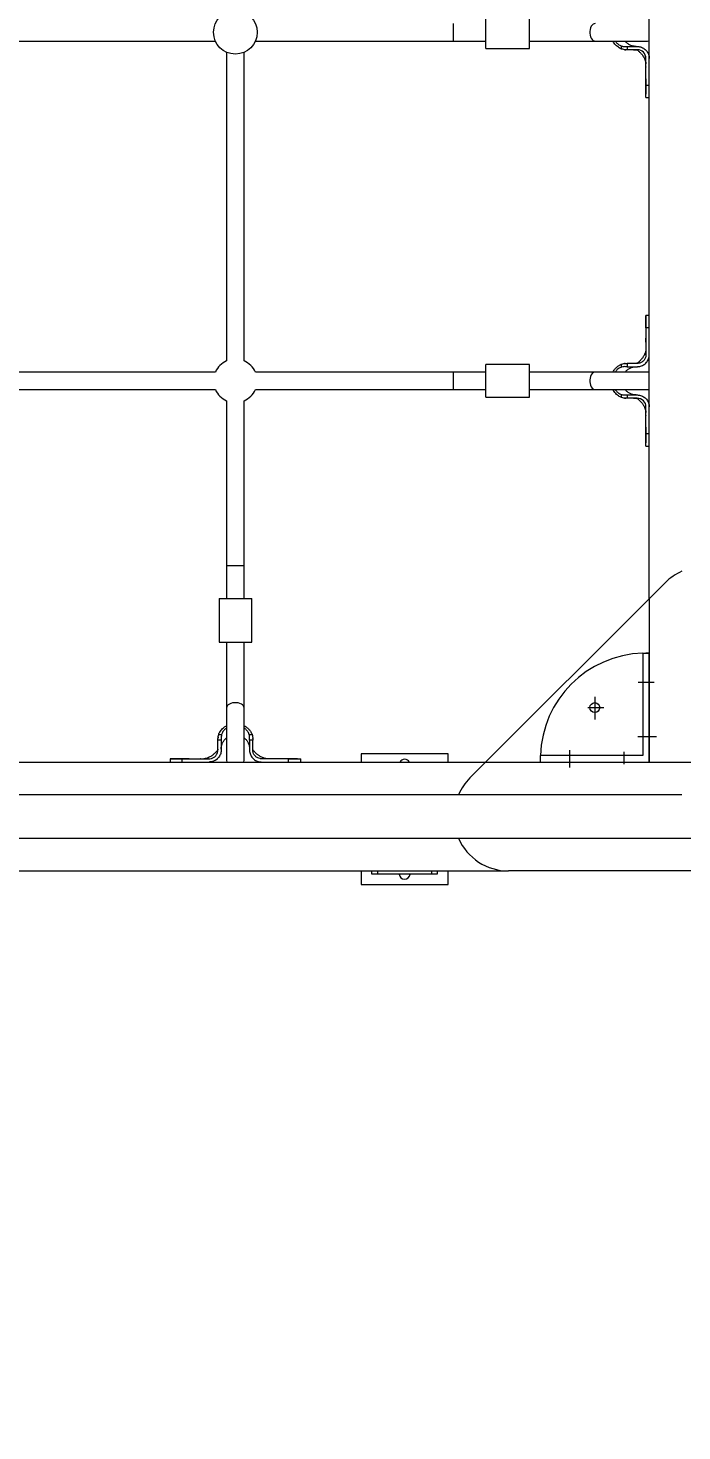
# Model space of a CAD drawing. Header units: millimetres. Extents: x -6304 to 6571, y -6082 to 4447.
# Drawn here: x -1566 to -965, y -1269 to 19 of the extents above; entities that cross this region are included whole.
import ezdxf

# ---------------------------------------------------------------- set-up
doc = ezdxf.new("R2010")
doc.units = ezdxf.units.MM
doc.layers.add('DIKOM_ОБЪЕКТ', color=7, linetype='Continuous')
doc.layers.add('DIKOM_РАЗМЕР_ОБЪЕКТА', color=7, linetype='Continuous')
doc.styles.add('style1', font='arial.ttf', dxfattribs={"width": 0.8})
doc.dimstyles.new('1-50', dxfattribs={"dimtxt": 300, "dimasz": 200, "dimexe": 100, "dimexo": 0, "dimgap": 100, "dimtad": 1, "dimtxsty": 'style1', "dimcen": 200, "dimclrd": 7, "dimclre": 7, "dimclrt": 7, "dimadec": 1, "dimazin": 2, "dimtfac": 1, "dimtmove": 0, "dimatfit": 2, "dimfxl": 0, "dimlwd": 25, "dimlwe": 18, "dimarcsym": 0})

# ---------------------------------------------------------------- blocks, each defined once
blk = doc.blocks.new('*D13')
at = {"layer": 'Defpoints', "color": 0, "transparency": 16777216}
for p in [(-3548.9, 424), (5070.8, -640.9), (5070.8, -4541.1)]:
    blk.add_point(p, dxfattribs=at)
at = {"layer": 'DIKOM_РАЗМЕР_ОБЪЕКТА', "color": 7, "lineweight": 18, "transparency": 16777216}
for p, q in [((-3548.9, 424), (-3548.9, -4641.1)), ((5070.8, -640.9), (5070.8, -4641.1))]:
    blk.add_line(p, q, dxfattribs=at)
at = {"layer": 'DIKOM_РАЗМЕР_ОБЪЕКТА', "color": 7, "lineweight": 25, "transparency": 16777216}
blk.add_line((-3148.9, -4541.1), (4670.8, -4541.1), dxfattribs=at)
at = {"layer": 'DIKOM_РАЗМЕР_ОБЪЕКТА', "color": 7, "transparency": 16777216}
for points in [[(-3148.9, -4474.4), (-3148.9, -4607.8), (-3548.9, -4541.1)], [(4670.8, -4474.4), (4670.8, -4607.8), (5070.8, -4541.1)]]:
    blk.add_solid(points, dxfattribs=at)
at = {"layer": 'DIKOM_РАЗМЕР_ОБЪЕКТА', "color": 7, "transparency": 16777216, "insert": (1449.2, -4307.9), "char_height": 300, "attachment_point": 5, "style": 'style1'}
blk.add_mtext('8650', dxfattribs=at)

msp = doc.modelspace()

# ---------------------------------------------------------------- linework, layer by layer
at = {"layer": 'DIKOM_ОБЪЕКТ', "color": 7, "linetype": 'Continuous', "lineweight": 15}
for p, q in [((-995.172, -504.962), (-995.172, 1495.038)), ((-1145.172, 15.038), (-1145.172, 30.038)), ((-1105.172, 15.038), (-1105.172, 30.038)), ((-1175.172, 23.038), (-1175.172, 7.038)), ((-1145.172, 0.038), (-1145.172, 15.038)), ((-1105.172, 0.038), (-1105.172, 15.038)), ((-1696.842, 7.038), (-1393.503, 7.038)), ((-1356.842, 7.038), (-1175.172, 7.038)), ((-1175.172, 7.038), (-1145.172, 7.038)), ((-1145.172, 0.038), (-1105.172, 0.038)), ((-1105.172, 7.038), (-1044.888, 7.038)), ((-1044.888, 7.038), (-996.888, 7.038)), ((-1020.52, -0.294), (-1020.52, 2.424)), ((-1015.311, 2.038), (-1015.311, -0.962)), ((-1015.311, 2.038), (-1007.172, 2.038)), ((-1007.172, 2.038), (-1006.172, 2.038)), ((-996.888, 7.038), (-995.172, 7.224)), ((-1383.172, -3.292), (-1383.172, -286.631)), ((-1367.172, -286.631), (-1367.172, -3.292)), ((-1017.803, -0.901), (-1017.019, -0.913)), ((-1017.522, -0.913), (-1016.823, -0.929)), ((-1007.172, -0.962), (-1015.311, -0.962)), ((-1006.172, -0.962), (-1007.172, -0.962)), ((-998.172, -33.679), (-998.172, -8.962)), ((-998.174, -32.45), (-998.172, -39.084)), ((-995.172, -33.679), (-998.172, -33.679)), ((-998.172, -33.854), (-998.172, -34.249)), ((-998.172, -39.15), (-998.172, -41.887)), ((-998.172, -44.962), (-995.172, -44.962)), ((-998.172, -244.962), (-998.172, -250.24)), ((-995.172, -244.962), (-998.172, -244.962)), ((-998.172, -251.554), (-998.172, -248.446)), ((-998.172, -251.328), (-998.172, -249.084)), ((-998.172, -256.244), (-998.172, -280.962)), ((-995.172, -256.244), (-998.172, -256.244)), ((-1105.172, -289.962), (-1145.172, -289.962)), ((-1145.172, -304.962), (-1145.172, -289.962)), ((-1105.172, -304.962), (-1105.172, -289.962)), ((-1020.52, -292.347), (-1020.52, -289.629)), ((-1017.427, -289.042), (-1017.998, -289.056)), ((-1015.311, -288.962), (-1015.311, -291.962)), ((-1007.172, -288.962), (-1015.311, -288.962)), ((-1015.311, -291.962), (-1007.172, -291.962)), ((-1006.172, -288.962), (-1007.172, -288.962)), ((-1007.172, -291.962), (-1006.172, -291.962)), ((-998.134, -288.397), (-997.834, -288.069)), ((-997.47, -287.692), (-996.426, -285.938)), ((-1393.503, -296.962), (-1696.842, -296.962)), ((-1175.172, -296.962), (-1356.842, -296.962)), ((-1145.172, -296.962), (-1175.172, -296.962)), ((-1175.172, -296.962), (-1175.172, -312.962)), ((-1145.172, -319.962), (-1145.172, -304.962)), ((-1044.888, -296.962), (-1105.172, -296.962)), ((-1105.172, -319.962), (-1105.172, -304.962)), ((-996.888, -296.962), (-1044.888, -296.962)), ((-995.172, -297.148), (-996.888, -296.962)), ((-1696.842, -312.962), (-1393.503, -312.962)), ((-1356.842, -312.962), (-1175.172, -312.962)), ((-1175.172, -312.962), (-1145.172, -312.962)), ((-1145.172, -319.962), (-1105.172, -319.962)), ((-1105.172, -312.962), (-1044.888, -312.962)), ((-1044.888, -312.962), (-996.888, -312.962)), ((-1020.52, -320.295), (-1020.52, -317.576)), ((-1017.803, -320.901), (-1017.019, -320.913)), ((-1017.522, -320.913), (-1016.823, -320.929)), ((-1015.311, -317.962), (-1015.311, -320.962)), ((-1015.311, -317.962), (-1007.172, -317.962)), ((-1007.172, -320.962), (-1015.311, -320.962)), ((-1007.172, -317.962), (-1006.172, -317.962)), ((-1006.172, -320.962), (-1007.172, -320.962)), ((-996.888, -312.962), (-995.172, -312.775)), ((-1383.172, -323.292), (-1383.172, -474.962)), ((-1367.172, -474.962), (-1367.172, -323.292)), ((-998.172, -353.68), (-998.172, -328.962)), ((-998.174, -352.45), (-998.172, -359.084)), ((-995.172, -353.68), (-998.172, -353.68)), ((-998.172, -353.855), (-998.172, -354.249)), ((-998.172, -359.15), (-998.172, -361.887)), ((-998.172, -364.962), (-995.172, -364.962)), ((-1383.172, -474.962), (-1383.172, -504.962)), ((-1367.172, -474.962), (-1383.172, -474.962)), ((-1367.172, -504.962), (-1367.172, -474.962)), ((-980.528, -490.317), (-1159.817, -669.606)), ((-1390.172, -504.962), (-1390.172, -544.962)), ((-1390.172, -504.962), (-1375.172, -504.962)), ((-1375.172, -504.962), (-1360.172, -504.962)), ((-1360.172, -544.962), (-1360.172, -504.962)), ((-995.172, -504.962), (-995.172, -654.962)), ((-1390.172, -544.962), (-1375.172, -544.962)), ((-1383.172, -544.962), (-1383.172, -605.246)), ((-1375.172, -544.962), (-1360.172, -544.962)), ((-1367.172, -605.246), (-1367.172, -544.962)), ((-1001.172, -555.008), (-1001.172, -648.962)), ((-995.172, -554.962), (-998.172, -554.962)), ((-995.172, -654.962), (-995.172, -554.962)), ((-990.716, -581.962), (-1005.409, -581.962)), ((-1383.172, -605.246), (-1383.172, -653.246)), ((-1367.172, -653.246), (-1367.172, -605.246)), ((-1051.538, -604.962), (-1036.884, -604.962)), ((-1045.172, -595.128), (-1045.172, -615.789)), ((-1390.505, -629.614), (-1387.787, -629.614)), ((-1362.558, -629.614), (-1359.839, -629.614)), ((-1391.172, -642.962), (-1391.172, -634.823)), ((-1388.172, -634.823), (-1391.172, -634.823)), ((-1391.172, -643.962), (-1391.172, -642.962)), ((-1391.082, -632.19), (-1391.108, -632.886)), ((-1388.172, -634.823), (-1388.172, -642.962)), ((-1388.172, -642.962), (-1388.172, -643.962)), ((-1359.172, -634.823), (-1362.172, -634.823)), ((-1362.172, -634.823), (-1362.172, -642.962)), ((-1362.172, -642.962), (-1362.172, -643.962)), ((-1359.204, -633.311), (-1359.257, -632.614)), ((-1359.204, -633.332), (-1359.221, -632.612)), ((-1359.172, -642.962), (-1359.172, -634.823)), ((-1359.172, -643.962), (-1359.172, -642.962)), ((-1068.172, -660.033), (-1068.172, -644.04)), ((-988.63, -631.962), (-1005.663, -631.962)), ((-1795.172, -654.962), (-1145.172, -654.962)), ((-1435.172, -651.962), (-1435.172, -654.962)), ((-1429.894, -651.962), (-1435.161, -651.962)), ((-1426.677, -651.962), (-1427.949, -651.962)), ((-1423.89, -654.962), (-1423.89, -651.962)), ((-1423.89, -651.962), (-1399.172, -651.962)), ((-1394.196, -653.708), (-1392.442, -652.664)), ((-1392.554, -652.748), (-1391.736, -652)), ((-1383.172, -653.246), (-1382.986, -654.962)), ((-1367.358, -654.962), (-1367.172, -653.246)), ((-1326.454, -651.962), (-1351.158, -651.962)), ((-1326.454, -654.962), (-1326.454, -651.962)), ((-1315.172, -654.962), (-1315.172, -651.962)), ((-1259.76, -647.462), (-1259.76, -654.962)), ((-1179.76, -647.462), (-1259.76, -647.462)), ((-1179.76, -654.962), (-1179.76, -647.462)), ((-1145.172, -654.962), (-745.172, -654.962)), ((-1095.172, -654.962), (-1095.172, -651.962)), ((-1095.172, -654.962), (-995.172, -654.962)), ((-1001.172, -648.962), (-1095.126, -648.962)), ((-1018.172, -657.056), (-1018.172, -645.711)), ((-965.172, -684.962), (-1839.859, -684.962)), ((-1863.865, -724.962), (70.98, -724.962)), ((-1933.59, -754.962), (-1124.462, -754.962)), ((-1259.76, -754.962), (-1259.76, -767.462)), ((-1249.76, -757.962), (-1249.76, -754.962)), ((-1244.76, -757.962), (-1249.76, -757.962)), ((-1244.76, -754.962), (-1244.76, -757.962)), ((-1194.76, -757.962), (-1244.76, -757.962)), ((-1194.76, -757.962), (-1194.76, -754.962)), ((-1189.76, -757.962), (-1194.76, -757.962)), ((-1189.76, -754.962), (-1189.76, -757.962)), ((-1179.76, -767.462), (-1179.76, -754.962)), ((-765.883, -754.962), (-1124.462, -754.962)), ((-1259.76, -767.462), (-1179.76, -767.462))]:
    msp.add_line(p, q, dxfattribs=at)
at = {"layer": 'DIKOM_ОБЪЕКТ', "color": 7, "linetype": 'Continuous', "lineweight": 15, "flags": 128}
for points in [[(-1044.888, 23.038), (-1045.664, 22.933), (-1046.665, 22.47), (-1047.582, 21.66), (-1048.373, 20.54), (-1049.001, 19.163), (-1049.437, 17.593), (-1049.66, 15.903), (-1049.66, 14.173), (-1049.437, 12.484), (-1049.001, 10.914), (-1048.373, 9.537), (-1047.582, 8.417), (-1046.665, 7.607), (-1045.664, 7.144), (-1044.888, 7.038)], [(-998.187, -16.802), (-998.187, -16.95), (-998.188, -17.099)], [(-1044.888, -296.962), (-1045.664, -297.067), (-1046.665, -297.53), (-1047.582, -298.34), (-1048.373, -299.46), (-1049.001, -300.837), (-1049.437, -302.407), (-1049.66, -304.097), (-1049.66, -305.827), (-1049.437, -307.516), (-1049.001, -309.086), (-1048.373, -310.463), (-1047.582, -311.583), (-1046.665, -312.394), (-1045.664, -312.856), (-1044.888, -312.962)], [(-998.187, -336.802), (-998.187, -336.95), (-998.188, -337.099)], [(-1367.172, -605.246), (-1367.278, -604.469), (-1367.74, -603.469), (-1368.551, -602.552), (-1369.671, -601.761), (-1371.048, -601.133), (-1372.618, -600.697), (-1374.307, -600.474), (-1376.037, -600.474), (-1377.727, -600.697), (-1379.297, -601.133), (-1380.674, -601.761), (-1381.794, -602.552), (-1382.604, -603.469), (-1383.067, -604.469), (-1383.172, -605.246)], [(-1406.834, -651.949), (-1406.98, -651.948), (-1407.126, -651.947)]]:
    msp.add_lwpolyline(points, dxfattribs=at)
at = {"layer": 'DIKOM_ОБЪЕКТ', "color": 7, "linetype": 'Continuous', "lineweight": 15}
for centre, radius in [((-1375.172, 15.038), 20), ((-1045.172, -604.962), 4.5)]:
    msp.add_circle(centre, radius, dxfattribs=at)
for centre, radius, start, end in [((-1006.172, -8.962), 8, 0.001056, 89.998944), ((-1375.172, -304.962), 20, 113.578178, 156.421822), ((-1375.172, -304.962), 20, 23.578178, 66.421822), ((-1375.172, -304.962), 20, 203.578178, 246.421822), ((-1375.172, -304.962), 20, 293.578178, 336.421822), ((-1006.172, -328.962), 8, 359.999964, 90.000036), ((-945.172, -525.672), 50, 113.578178, 135), ((-998.172, -651.962), 97, 91.772317, 178.227683), ((-1001.348, -72.679), 482.329, 270.020842, 270.733601), ((-1219.76, -657.462), 5, 90, 150), ((-1219.76, -657.462), 5, 30, 90), ((-1577.455, -648.786), 482.329, 359.204956, 359.979158), ((-1124.462, -704.962), 50, 135, 156.421822), ((-1124.462, -704.962), 50, 203.578178, 270), ((-1219.76, -757.462), 5, 185.73917, 270), ((-1219.76, -757.462), 5, 270, 354.26083)]:
    msp.add_arc(centre, radius, start, end, dxfattribs=at)
for points, knots in [([(-1020.52, -0.294), (-1020.956, -0.124), (-1022.646, 0.536), (-1024.795, 2.064), (-1026.723, 4.202), (-1027.813, 5.73), (-1028.267, 6.733), (-1028.405, 7.038)], [0, 0, 0, 0, 0.12781618, 0.49542567, 0.70246038, 0.90959943, 1, 1, 1, 1]), ([(-1026.403, 7.038), (-1026.293, 6.848), (-1025.775, 5.948), (-1024.235, 4.348), (-1022.281, 3.014), (-1020.854, 2.535), (-1020.52, 2.424)], [0, 0, 0, 0, 0.08583863, 0.40590518, 0.86119826, 1, 1, 1, 1]), ([(-1020.52, 2.424), (-1020.44, 2.4), (-1020.037, 2.283), (-1019.293, 2.131), (-1018.451, 2.046), (-1017.265, 2.031), (-1016.274, 2.039), (-1015.453, 2.038), (-1015.311, 2.038)], [0, 0, 0, 0, 0.04835584, 0.24203464, 0.43570463, 0.53242228, 0.91939543, 1, 1, 1, 1]), ([(-1007.124, 2.038), (-1007.55, 2.049), (-1008.401, 2.07), (-1009.653, 2.258), (-1010.86, 2.551), (-1012.561, 3.141), (-1014.622, 4.284), (-1016.419, 5.723), (-1017.151, 6.778), (-1017.331, 7.038)], [0, 0, 0, 0, 0.108511439, 0.216387062, 0.321730662, 0.424307842, 0.673737716, 0.919611712, 1, 1, 1, 1]), ([(-1006.172, 2.038), (-1006.087, 2.038), (-1005.662, 2.035), (-1004.008, 1.917), (-1001.26, 1.117), (-998.202, -1.078), (-996.048, -4.159), (-995.237, -6.961), (-995.185, -8.578), (-995.172, -8.962)], [0, 0, 0, 0, 0.01480563, 0.07410533, 0.28878369, 0.50346407, 0.71803884, 0.93308627, 1, 1, 1, 1]), ([(-1016.394, -0.962), (-1017.088, -0.938), (-1018.499, -0.89), (-1019.84, -0.495), (-1020.52, -0.294)], [0, 0, 0, 0, 0.49214298, 1, 1, 1, 1]), ([(-1015.311, -0.962), (-1015.403, -0.962), (-1015.763, -0.962), (-1016.123, -0.962), (-1016.39, -0.962)], [0, 0, 0, 0, 0.25635818, 1, 1, 1, 1]), ([(-1009.482, -0.962), (-1009.522, -0.962), (-1009.598, -0.962), (-1009.415, -0.962), (-1008.757, -0.962), (-1008.027, -0.961), (-1007.479, -0.962), (-1006.975, -0.961), (-1006.71, -0.964), (-1006.639, -0.981), (-1006.597, -0.984), (-1006.526, -1.006), (-1006.494, -1.018), (-1006.467, -1.029), (-1006.433, -1.042), (-1006.372, -1.065), (-1006.13, -1.161), (-1005.625, -1.569), (-1004.898, -2.202), (-1004.055, -3.122), (-1003.025, -4.058), (-1002.169, -5), (-1001.511, -5.825), (-1000.889, -6.699), (-1000.196, -7.782), (-999.422, -9.222), (-998.709, -10.985), (-998.234, -12.835), (-998.194, -13.554), (-998.172, -13.932)], [0, 0, 0, 0, 0.03880372, 0.07396952, 0.12483951, 0.17222203, 0.20599401, 0.22786238, 0.24170037, 0.25434128, 0.26853807, 0.27143946, 0.27263658, 0.27373852, 0.2748755, 0.27618553, 0.27963775, 0.29826692, 0.33781314, 0.38834897, 0.4466781, 0.49411233, 0.53365589, 0.56792889, 0.61404907, 0.68493993, 0.77610012, 0.88228244, 1, 1, 1, 1]), ([(-998.172, -24.185), (-998.172, -24.139), (-998.173, -23.588), (-998.175, -22.601), (-998.175, -21.418), (-998.173, -20.696), (-998.171, -20.386), (-998.172, -20.47), (-998.172, -20.474)], [0, 0, 0, 0, 0.022179233, 0.263638434, 0.505086162, 0.746537959, 0.988011974, 1, 1, 1, 1]), ([(-998.172, -27.641), (-998.173, -28.947), (-998.174, -31.447), (-998.174, -33.399), (-998.174, -34.332)], [0, 0, 0, 0, 0.52244744, 1, 1, 1, 1]), ([(-998.172, -44.941), (-998.172, -44.948), (-998.172, -45.04), (-998.172, -44.684), (-998.172, -43.83), (-998.172, -42.393), (-998.172, -40.456), (-998.172, -37.684), (-998.172, -35.186), (-998.172, -33.679)], [0, 0, 0, 0, 0.012296435, 0.165139073, 0.313680531, 0.466528085, 0.615070256, 0.767916573, 1, 1, 1, 1]), ([(-998.172, -250.596), (-998.172, -251.713), (-998.173, -254.048), (-998.173, -256.537), (-998.174, -257.836)], [0, 0, 0, 0, 0.4781489, 1, 1, 1, 1]), ([(-998.174, -255.852), (-998.174, -256.788), (-998.174, -258.747), (-998.173, -261.255), (-998.172, -262.566)], [0, 0, 0, 0, 0.47746763, 1, 1, 1, 1]), ([(-998.172, -250.24), (-998.172, -250.625), (-998.172, -251.406), (-998.172, -252.619), (-998.173, -253.235)], [0, 0, 0, 0, 0.4920499, 1, 1, 1, 1]), ([(-998.172, -256.244), (-998.172, -256.161), (-998.172, -255.747), (-998.173, -254.032), (-998.172, -251.617), (-998.172, -249.081), (-998.172, -247.243), (-998.172, -245.908), (-998.172, -245.097), (-998.172, -245.019), (-998.172, -244.983)], [0, 0, 0, 0, 0.01237386, 0.06189161, 0.26112383, 0.4096366, 0.56245257, 0.71096433, 0.86378172, 1, 1, 1, 1]), ([(-998.172, -269.412), (-998.172, -269.427), (-998.172, -269.498), (-998.174, -269.113), (-998.175, -268.28), (-998.175, -267.102), (-998.173, -266.185), (-998.172, -265.761)], [0, 0, 0, 0, 0.06425317, 0.30680075, 0.54934262, 0.79188663, 1, 1, 1, 1]), ([(-998.172, -276.092), (-998.195, -276.459), (-998.237, -277.156), (-998.716, -278.978), (-999.428, -280.721), (-1000.198, -282.147), (-1000.9, -283.242), (-1001.556, -284.163), (-1002.273, -285.042), (-1003.128, -285.997), (-1004.168, -286.899), (-1004.939, -287.774), (-1005.63, -288.366), (-1006.145, -288.771), (-1006.391, -288.865), (-1006.452, -288.888), (-1006.486, -288.902), (-1006.514, -288.912), (-1006.549, -288.923), (-1006.644, -288.947), (-1006.699, -288.949), (-1006.754, -288.963), (-1007.052, -288.962), (-1007.165, -288.962), (-1007.208, -288.962)], [0, 0, 0, 0, 0.1500221, 0.28511618, 0.40098615, 0.49105649, 0.54964936, 0.59544171, 0.6534403, 0.72144204, 0.788228, 0.84491222, 0.89582425, 0.92002598, 0.92444846, 0.92611583, 0.92757595, 0.92902016, 0.93059959, 0.93441289, 0.9572886, 0.97612428, 0.99079677, 1, 1, 1, 1]), ([(-998.172, -280.962), (-998.178, -281.187), (-998.208, -282.307), (-998.737, -284.297), (-1000.252, -286.57), (-1002.441, -288.205), (-1004.542, -288.893), (-1005.805, -288.946), (-1006.172, -288.962)], [0, 0, 0, 0, 0.05413617, 0.2683305, 0.48253205, 0.69728736, 0.91198245, 1, 1, 1, 1]), ([(-1006.172, -291.962), (-1006.087, -291.961), (-1005.662, -291.958), (-1004.001, -291.838), (-1001.239, -291.034), (-998.172, -288.819), (-996.026, -285.72), (-995.234, -282.929), (-995.184, -281.329), (-995.172, -280.962)], [0, 0, 0, 0, 0.01480605, 0.07410921, 0.29004189, 0.5059649, 0.72094331, 0.93600814, 1, 1, 1, 1]), ([(-998.188, -275.771), (-998.188, -275.85), (-998.188, -276.009), (-998.188, -276.176), (-998.187, -276.259)], [0, 0, 0, 0, 0.4980338, 1, 1, 1, 1]), ([(-1028.392, -296.962), (-1028.093, -296.363), (-1027.348, -294.871), (-1025.692, -292.886), (-1023.563, -291.086), (-1021.786, -290.097), (-1020.735, -289.708), (-1020.52, -289.629)], [0, 0, 0, 0, 0.180835844, 0.45022884, 0.693908811, 0.937323226, 1, 1, 1, 1]), ([(-1020.52, -292.347), (-1021.099, -292.559), (-1022.678, -293.136), (-1024.787, -294.662), (-1025.862, -296.259), (-1026.334, -296.962)], [0, 0, 0, 0, 0.244648097, 0.667861717, 1, 1, 1, 1]), ([(-1020.52, -289.629), (-1019.861, -289.434), (-1018.52, -289.037), (-1017.108, -288.987), (-1016.39, -288.962)], [0, 0, 0, 0, 0.49161589, 1, 1, 1, 1]), ([(-1015.311, -291.962), (-1015.396, -291.962), (-1015.821, -291.961), (-1016.903, -291.97), (-1018.581, -291.903), (-1019.869, -292.198), (-1020.52, -292.347)], [0, 0, 0, 0, 0.04838527, 0.24189701, 0.6171094, 1, 1, 1, 1]), ([(-1017.335, -296.962), (-1017.148, -296.695), (-1016.425, -295.666), (-1014.687, -294.259), (-1012.223, -292.863), (-1009.941, -292.198), (-1008.326, -292), (-1007.561, -291.964), (-1007.259, -291.962), (-1007.161, -291.962)], [0, 0, 0, 0, 0.08293837, 0.3200204, 0.56081121, 0.8027091, 0.92030342, 0.97420154, 1, 1, 1, 1]), ([(-1016.39, -288.962), (-1016.298, -288.962), (-1015.939, -288.962), (-1015.579, -288.962), (-1015.311, -288.962)], [0, 0, 0, 0, 0.25636845, 1, 1, 1, 1]), ([(-997.878, -288.187), (-997.826, -288.127), (-997.722, -288.007), (-997.633, -287.897), (-997.588, -287.842)], [0, 0, 0, 0, 0.50019982, 1, 1, 1, 1]), ([(-1020.52, -320.295), (-1020.956, -320.124), (-1022.646, -319.464), (-1024.794, -317.936), (-1026.723, -315.798), (-1027.813, -314.27), (-1028.267, -313.267), (-1028.405, -312.962)], [0, 0, 0, 0, 0.12781586, 0.49543045, 0.70246072, 0.90959483, 1, 1, 1, 1]), ([(-1026.403, -312.962), (-1026.293, -313.152), (-1025.775, -314.052), (-1024.235, -315.652), (-1022.281, -316.986), (-1020.854, -317.465), (-1020.52, -317.576)], [0, 0, 0, 0, 0.08583223, 0.40589957, 0.86119791, 1, 1, 1, 1]), ([(-1020.52, -317.576), (-1020.44, -317.6), (-1020.037, -317.717), (-1019.293, -317.869), (-1018.451, -317.954), (-1017.265, -317.969), (-1016.274, -317.961), (-1015.453, -317.962), (-1015.311, -317.962)], [0, 0, 0, 0, 0.048358915, 0.242033209, 0.435704378, 0.532422072, 0.919395393, 1, 1, 1, 1]), ([(-1016.394, -320.962), (-1017.088, -320.938), (-1018.499, -320.89), (-1019.84, -320.495), (-1020.52, -320.295)], [0, 0, 0, 0, 0.49214518, 1, 1, 1, 1]), ([(-1007.124, -317.962), (-1007.55, -317.951), (-1008.401, -317.93), (-1009.653, -317.742), (-1010.86, -317.449), (-1012.561, -316.859), (-1014.622, -315.716), (-1016.419, -314.277), (-1017.151, -313.222), (-1017.331, -312.962)], [0, 0, 0, 0, 0.108511105, 0.216386624, 0.321731326, 0.424306746, 0.673738783, 0.919615876, 1, 1, 1, 1]), ([(-1015.311, -320.962), (-1015.403, -320.962), (-1015.763, -320.962), (-1016.123, -320.962), (-1016.39, -320.962)], [0, 0, 0, 0, 0.25635818, 1, 1, 1, 1]), ([(-1009.482, -320.962), (-1009.522, -320.962), (-1009.598, -320.962), (-1009.415, -320.962), (-1008.757, -320.962), (-1008.027, -320.961), (-1007.479, -320.962), (-1006.975, -320.961), (-1006.71, -320.964), (-1006.639, -320.981), (-1006.597, -320.984), (-1006.526, -321.006), (-1006.494, -321.018), (-1006.467, -321.029), (-1006.433, -321.042), (-1006.372, -321.065), (-1006.13, -321.161), (-1005.625, -321.569), (-1004.898, -322.202), (-1004.055, -323.122), (-1003.024, -324.058), (-1002.169, -325), (-1001.511, -325.825), (-1000.889, -326.699), (-1000.196, -327.782), (-999.422, -329.223), (-998.709, -330.985), (-998.234, -332.835), (-998.194, -333.554), (-998.172, -333.932)], [0, 0, 0, 0, 0.03880373, 0.07396953, 0.12483953, 0.17222205, 0.20599404, 0.22786241, 0.24170039, 0.25434136, 0.26853816, 0.27143954, 0.27263629, 0.27373823, 0.27487581, 0.2761852, 0.27963741, 0.29826659, 0.33781379, 0.38834864, 0.44667778, 0.49411306, 0.53365662, 0.56792847, 0.61404866, 0.68494064, 0.77609979, 0.88228302, 1, 1, 1, 1]), ([(-1006.172, -317.962), (-1006.087, -317.962), (-1005.662, -317.966), (-1004.008, -318.083), (-1001.26, -318.883), (-998.202, -321.078), (-996.048, -324.159), (-995.237, -326.961), (-995.185, -328.578), (-995.172, -328.962)], [0, 0, 0, 0, 0.014805617, 0.07410512, 0.288781791, 0.503459437, 0.718036327, 0.933083035, 1, 1, 1, 1]), ([(-998.172, -344.185), (-998.172, -344.139), (-998.173, -343.588), (-998.175, -342.601), (-998.175, -341.418), (-998.173, -340.696), (-998.171, -340.386), (-998.172, -340.47), (-998.172, -340.474)], [0, 0, 0, 0, 0.02216987, 0.26363083, 0.50508752, 0.74654107, 0.98801333, 1, 1, 1, 1]), ([(-998.172, -347.641), (-998.173, -348.947), (-998.174, -351.447), (-998.174, -353.399), (-998.174, -354.332)], [0, 0, 0, 0, 0.52244744, 1, 1, 1, 1]), ([(-998.172, -364.941), (-998.172, -364.948), (-998.172, -365.04), (-998.172, -364.684), (-998.172, -363.83), (-998.172, -362.393), (-998.172, -360.456), (-998.172, -357.684), (-998.172, -355.186), (-998.172, -353.68)], [0, 0, 0, 0, 0.01229646, 0.16514, 0.31368182, 0.4665275, 0.61507155, 0.76791824, 1, 1, 1, 1]), ([(-1391.172, -633.744), (-1391.149, -633.049), (-1391.101, -631.637), (-1390.706, -630.295), (-1390.505, -629.614)], [0, 0, 0, 0, 0.49214485, 1, 1, 1, 1]), ([(-1390.505, -629.614), (-1390.335, -629.178), (-1389.675, -627.488), (-1388.146, -625.339), (-1386.009, -623.411), (-1384.481, -622.321), (-1383.477, -621.867), (-1383.172, -621.729)], [0, 0, 0, 0, 0.12781618, 0.49542567, 0.70246038, 0.90959943, 1, 1, 1, 1]), ([(-1387.787, -629.614), (-1387.81, -629.694), (-1387.927, -630.097), (-1388.151, -631.153), (-1388.179, -632.824), (-1388.175, -634.154), (-1388.172, -634.823)], [0, 0, 0, 0, 0.04837471, 0.24213956, 0.61894301, 1, 1, 1, 1]), ([(-1383.172, -623.731), (-1383.361, -623.84), (-1384.26, -624.357), (-1385.859, -625.894), (-1387.195, -627.849), (-1387.674, -629.278), (-1387.787, -629.614)], [0, 0, 0, 0, 0.085158033, 0.405228986, 0.860455556, 1, 1, 1, 1]), ([(-1367.172, -621.72), (-1366.574, -622.026), (-1365.125, -622.766), (-1363.138, -624.419), (-1361.125, -626.697), (-1360.291, -628.589), (-1359.839, -629.614)], [0, 0, 0, 0, 0.181377315, 0.438934103, 0.696251348, 1, 1, 1, 1]), ([(-1362.558, -629.614), (-1362.769, -629.036), (-1363.346, -627.459), (-1364.871, -625.35), (-1366.468, -624.274), (-1367.172, -623.8)], [0, 0, 0, 0, 0.24424918, 0.66705495, 1, 1, 1, 1]), ([(-1362.172, -634.823), (-1362.172, -634.738), (-1362.172, -634.313), (-1362.177, -633.549), (-1362.14, -631.88), (-1362.38, -630.581), (-1362.558, -629.614)], [0, 0, 0, 0, 0.04843353, 0.24225156, 0.43607689, 1, 1, 1, 1]), ([(-1359.839, -629.614), (-1359.644, -630.272), (-1359.248, -631.612), (-1359.198, -633.023), (-1359.172, -633.74)], [0, 0, 0, 0, 0.49160253, 1, 1, 1, 1]), ([(-1391.172, -643.139), (-1391.173, -643.234), (-1391.173, -643.412), (-1391.188, -643.458), (-1391.19, -643.505), (-1391.211, -643.585), (-1391.222, -643.619), (-1391.232, -643.647), (-1391.245, -643.682), (-1391.269, -643.743), (-1391.363, -643.989), (-1391.903, -644.682), (-1392.806, -645.595), (-1394.003, -646.858), (-1395.09, -647.864), (-1395.971, -648.577), (-1396.891, -649.234), (-1397.987, -649.936), (-1399.413, -650.706), (-1401.156, -651.418), (-1402.978, -651.897), (-1403.675, -651.939), (-1404.042, -651.962)], [0, 0, 0, 0, 0.01819067, 0.03439255, 0.05285107, 0.05671237, 0.05831306, 0.05977775, 0.06125795, 0.06294825, 0.06743546, 0.09196638, 0.17105999, 0.26863458, 0.33757183, 0.39636425, 0.44278488, 0.5021855, 0.59349444, 0.71096403, 0.84791027, 1, 1, 1, 1]), ([(-1388.172, -643.962), (-1388.173, -644.047), (-1388.176, -644.472), (-1388.295, -646.133), (-1389.1, -648.895), (-1391.315, -651.962), (-1394.414, -654.108), (-1397.205, -654.9), (-1398.805, -654.95), (-1399.172, -654.962)], [0, 0, 0, 0, 0.014813, 0.07410911, 0.29004215, 0.50596754, 0.72094631, 0.9360115, 1, 1, 1, 1]), ([(-1399.172, -651.962), (-1398.946, -651.956), (-1397.827, -651.926), (-1395.837, -651.397), (-1393.564, -649.881), (-1391.929, -647.693), (-1391.241, -645.592), (-1391.188, -644.329), (-1391.172, -643.962)], [0, 0, 0, 0, 0.054126944, 0.268331642, 0.48253038, 0.69728398, 0.911981654, 1, 1, 1, 1]), ([(-1391.172, -634.823), (-1391.172, -634.731), (-1391.172, -634.371), (-1391.172, -634.011), (-1391.172, -633.744)], [0, 0, 0, 0, 0.25638546, 1, 1, 1, 1]), ([(-1388.172, -643.027), (-1388.172, -642.934), (-1388.172, -642.763), (-1388.163, -642.438), (-1388.127, -641.75), (-1387.935, -640.192), (-1387.271, -637.911), (-1385.875, -635.447), (-1384.468, -633.709), (-1383.439, -632.986), (-1383.172, -632.799)], [0, 0, 0, 0, 0.02455789, 0.04552606, 0.08420268, 0.2012219, 0.4419341, 0.6815421, 0.91746768, 1, 1, 1, 1]), ([(-1367.172, -632.803), (-1366.912, -632.983), (-1365.857, -633.714), (-1364.418, -635.512), (-1362.966, -638.132), (-1362.306, -640.643), (-1362.175, -642.294), (-1362.173, -642.907), (-1362.172, -642.975)], [0, 0, 0, 0, 0.080671831, 0.327413066, 0.577722721, 0.843415485, 0.98246511, 1, 1, 1, 1]), ([(-1362.172, -643.962), (-1362.172, -644.047), (-1362.169, -644.472), (-1362.051, -646.126), (-1361.251, -648.874), (-1359.056, -651.932), (-1355.975, -654.086), (-1353.173, -654.897), (-1351.556, -654.949), (-1351.172, -654.962)], [0, 0, 0, 0, 0.01481253, 0.07411212, 0.28878345, 0.50346345, 0.71803784, 0.93308675, 1, 1, 1, 1]), ([(-1346.202, -651.962), (-1346.515, -651.946), (-1347.115, -651.917), (-1348.646, -651.57), (-1350.199, -651.019), (-1351.705, -650.306), (-1352.944, -649.574), (-1354.062, -648.808), (-1355.009, -648.076), (-1356.064, -647.124), (-1357.118, -645.984), (-1358.033, -645.111), (-1358.684, -644.397), (-1358.996, -643.949), (-1359.074, -643.746), (-1359.093, -643.697), (-1359.104, -643.668), (-1359.114, -643.644), (-1359.124, -643.616), (-1359.152, -643.533), (-1359.15, -643.523), (-1359.165, -643.418), (-1359.17, -643.381), (-1359.176, -643.061), (-1359.172, -642.613), (-1359.172, -642.252), (-1359.172, -642.224)], [0, 0, 0, 0, 0.12350393, 0.23693518, 0.3382559, 0.42356589, 0.50583984, 0.55517271, 0.60828497, 0.67283005, 0.75351509, 0.81996229, 0.86035655, 0.87946253, 0.88283962, 0.88416888, 0.88532686, 0.88641606, 0.88753804, 0.8901062, 0.90733198, 0.92055411, 0.92824503, 0.93734739, 0.99522436, 1, 1, 1, 1]), ([(-1359.172, -633.744), (-1359.172, -633.836), (-1359.172, -634.195), (-1359.172, -634.555), (-1359.172, -634.823)], [0, 0, 0, 0, 0.25628932, 1, 1, 1, 1]), ([(-1351.158, -651.962), (-1351.25, -651.961), (-1351.712, -651.957), (-1352.917, -651.83), (-1354.855, -651.209), (-1356.961, -649.704), (-1358.529, -647.467), (-1359.124, -645.426), (-1359.163, -644.246), (-1359.172, -643.962)], [0, 0, 0, 0, 0.02208218, 0.11061902, 0.28901644, 0.50288778, 0.71771275, 0.93183344, 1, 1, 1, 1]), ([(-1435.151, -651.962), (-1435.158, -651.962), (-1435.25, -651.962), (-1434.894, -651.962), (-1434.04, -651.962), (-1432.604, -651.962), (-1430.667, -651.962), (-1427.895, -651.962), (-1425.396, -651.962), (-1423.89, -651.962)], [0, 0, 0, 0, 0.01229642, 0.16514423, 0.31368555, 0.46653296, 0.61507061, 0.76791679, 1, 1, 1, 1]), ([(-1426.899, -651.961), (-1427.515, -651.961), (-1428.728, -651.962), (-1429.509, -651.962), (-1429.894, -651.962)], [0, 0, 0, 0, 0.50794679, 1, 1, 1, 1]), ([(-1422.298, -651.96), (-1423.597, -651.96), (-1426.086, -651.961), (-1428.421, -651.962), (-1429.538, -651.962)], [0, 0, 0, 0, 0.52184272, 1, 1, 1, 1]), ([(-1417.568, -651.962), (-1418.879, -651.961), (-1421.386, -651.96), (-1423.346, -651.96), (-1424.282, -651.96)], [0, 0, 0, 0, 0.52252849, 1, 1, 1, 1]), ([(-1392.292, -652.546), (-1392.237, -652.501), (-1392.127, -652.412), (-1392.007, -652.308), (-1391.947, -652.256)], [0, 0, 0, 0, 0.4998126, 1, 1, 1, 1]), ([(-1345.742, -651.945), (-1345.807, -651.945), (-1345.938, -651.945), (-1346.075, -651.945), (-1346.143, -651.945)], [0, 0, 0, 0, 0.49836332, 1, 1, 1, 1]), ([(-1325.802, -651.96), (-1326.734, -651.96), (-1328.687, -651.96), (-1331.187, -651.961), (-1332.493, -651.962)], [0, 0, 0, 0, 0.4775533, 1, 1, 1, 1]), ([(-1318.277, -651.962), (-1319.19, -651.962), (-1322.324, -651.962), (-1325.461, -651.961), (-1327.684, -651.96)], [0, 0, 0, 0, 0.2916513, 1, 1, 1, 1]), ([(-1326.454, -651.962), (-1326.372, -651.962), (-1325.957, -651.962), (-1324.242, -651.961), (-1321.828, -651.962), (-1319.291, -651.962), (-1317.454, -651.962), (-1316.119, -651.962), (-1315.307, -651.962), (-1315.23, -651.962), (-1315.193, -651.962)], [0, 0, 0, 0, 0.01237383, 0.06189133, 0.26112042, 0.40963425, 0.56245091, 0.71096577, 0.8637824, 1, 1, 1, 1])]:
    msp.add_open_spline(points, degree=3, knots=knots, dxfattribs=at)

# ---------------------------------------------------------------- dimensions: what is measured, and where the dimension line sits
at = {"layer": 'DIKOM_РАЗМЕР_ОБЪЕКТА'}
dim = msp.add_linear_dim(base=(5070.79, -4541.091), p1=(-3548.896, 424.038), p2=(5070.79, -640.9), text='8650', dimstyle='1-50', override={"dimasz": 400, "dimgap": 80}, dxfattribs=at)
dim.commit()
dim.dimension.update_dxf_attribs({"geometry": '*D13', "text_midpoint": (1449.191, -4541.091), "dimtype": 160})

doc.saveas('drawing.dxf')
